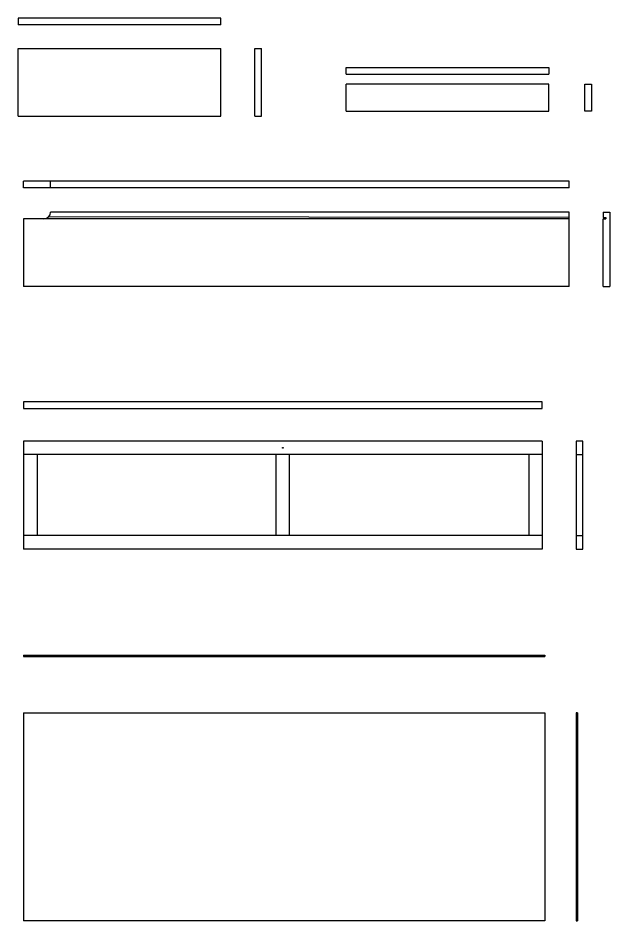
# Model space of a CAD drawing. Header units: centimetres. Extents: x 2056 to 3726, y 479 to 1259.
# Drawn here: x 2055.6 to 2274.6, y 479.2 to 813.5 of the extents above; entities that cross this region are included whole.
import ezdxf

# ---------------------------------------------------------------- set-up
doc = ezdxf.new("R2010")
doc.units = ezdxf.units.CM
doc.layers.add('A-FURN', color=94, linetype='Continuous')

msp = doc.modelspace()

# ---------------------------------------------------------------- linework, layer by layer
at = {"layer": 'A-FURN'}
for p, q in [((2130.59, 813.51), (2055.59, 813.51)), ((2055.59, 813.51), (2055.59, 811.01)), ((2130.59, 811.01), (2130.59, 813.51)), ((2130.59, 811.01), (2055.59, 811.01)), ((2055.59, 802.21), (2130.59, 802.21)), ((2055.59, 777.21), (2055.59, 802.21)), ((2130.59, 777.21), (2130.59, 802.21)), ((2143.21, 777.21), (2143.21, 802.21)), ((2143.21, 802.21), (2145.71, 802.21)), ((2145.71, 777.21), (2145.71, 802.21)), ((2177.05, 792.75), (2177.05, 795.25)), ((2177.05, 795.25), (2252.05, 795.25)), ((2177.05, 792.75), (2252.05, 792.75)), ((2252.05, 795.25), (2252.05, 792.75)), ((2177.05, 779.02), (2177.05, 789.02)), ((2252.05, 789.02), (2177.05, 789.02)), ((2252.05, 779.02), (2252.05, 789.02)), ((2265.32, 779.02), (2265.32, 789.02)), ((2265.32, 789.02), (2267.82, 789.02)), ((2267.82, 789.02), (2267.82, 779.02)), ((2177.05, 779.02), (2252.05, 779.02)), ((2267.82, 779.02), (2265.32, 779.02)), ((2055.59, 777.21), (2130.59, 777.21)), ((2143.21, 777.21), (2145.71, 777.21)), ((2259.61, 753.17), (2057.61, 753.17)), ((2057.61, 750.67), (2057.61, 753.17)), ((2067.61, 750.67), (2067.61, 753.17)), ((2259.61, 750.67), (2259.61, 753.17)), ((2259.61, 750.67), (2057.61, 750.67)), ((2065.11, 739.17), (2057.61, 739.17)), ((2057.61, 739.17), (2057.61, 714.17)), ((2259.61, 739.14), (2065.11, 739.17)), ((2259.61, 739.71), (2066.87, 739.91)), ((2259.61, 741.67), (2067.61, 741.67)), ((2259.61, 714.17), (2259.61, 741.67)), ((2272.14, 741.67), (2274.64, 741.67)), ((2272.14, 741.67), (2272.14, 739.69)), ((2272.14, 739.69), (2273.18, 739.69)), ((2272.14, 714.17), (2272.14, 739.14)), ((2272.14, 739.14), (2273.18, 739.14)), ((2273.18, 739.69), (2273.18, 739.14)), ((2273.18, 739.14), (2273.18, 739.14)), ((2274.64, 741.67), (2274.64, 714.17)), ((2259.61, 714.17), (2057.61, 714.17)), ((2272.14, 714.17), (2274.64, 714.17)), ((2249.61, 671.42), (2057.61, 671.42)), ((2057.61, 671.42), (2057.61, 668.92)), ((2057.61, 668.92), (2249.61, 668.92)), ((2249.61, 668.92), (2249.61, 671.42)), ((2249.61, 656.87), (2057.61, 656.87)), ((2057.61, 656.87), (2057.61, 616.87)), ((2249.61, 656.87), (2249.61, 616.87)), ((2262.14, 656.87), (2262.14, 616.87)), ((2264.64, 656.87), (2262.14, 656.87)), ((2264.64, 616.87), (2264.64, 656.87)), ((2249.61, 651.87), (2057.61, 651.87)), ((2062.61, 651.87), (2062.61, 621.87)), ((2151.11, 621.87), (2151.11, 651.87)), ((2156.11, 621.87), (2156.11, 651.87)), ((2244.61, 651.87), (2244.61, 621.87)), ((2262.14, 651.87), (2264.64, 651.87)), ((2249.61, 621.87), (2057.61, 621.87)), ((2262.14, 621.87), (2264.64, 621.87)), ((2249.61, 616.87), (2057.61, 616.87)), ((2262.14, 616.87), (2264.64, 616.87)), ((2057.61, 577.6), (2250.61, 577.6)), ((2057.61, 577.6), (2057.61, 577.1)), ((2057.61, 577.1), (2250.61, 577.1)), ((2250.61, 577.6), (2250.61, 577.1)), ((2057.61, 556.21), (2057.61, 479.21)), ((2057.61, 556.21), (2250.61, 556.21)), ((2250.61, 556.21), (2250.61, 479.21)), ((2262.64, 556.21), (2262.14, 556.21)), ((2262.14, 556.21), (2262.14, 479.21)), ((2262.64, 556.21), (2262.64, 479.21)), ((2250.61, 479.21), (2057.61, 479.21)), ((2262.14, 479.21), (2262.64, 479.21))]:
    msp.add_line(p, q, dxfattribs=at)
msp.add_circle((2153.61, 654.41), 0.142, dxfattribs=at)
msp.add_arc((2065.11, 741.67), 2.5, 270, 0, dxfattribs=at)

doc.saveas('drawing.dxf')
